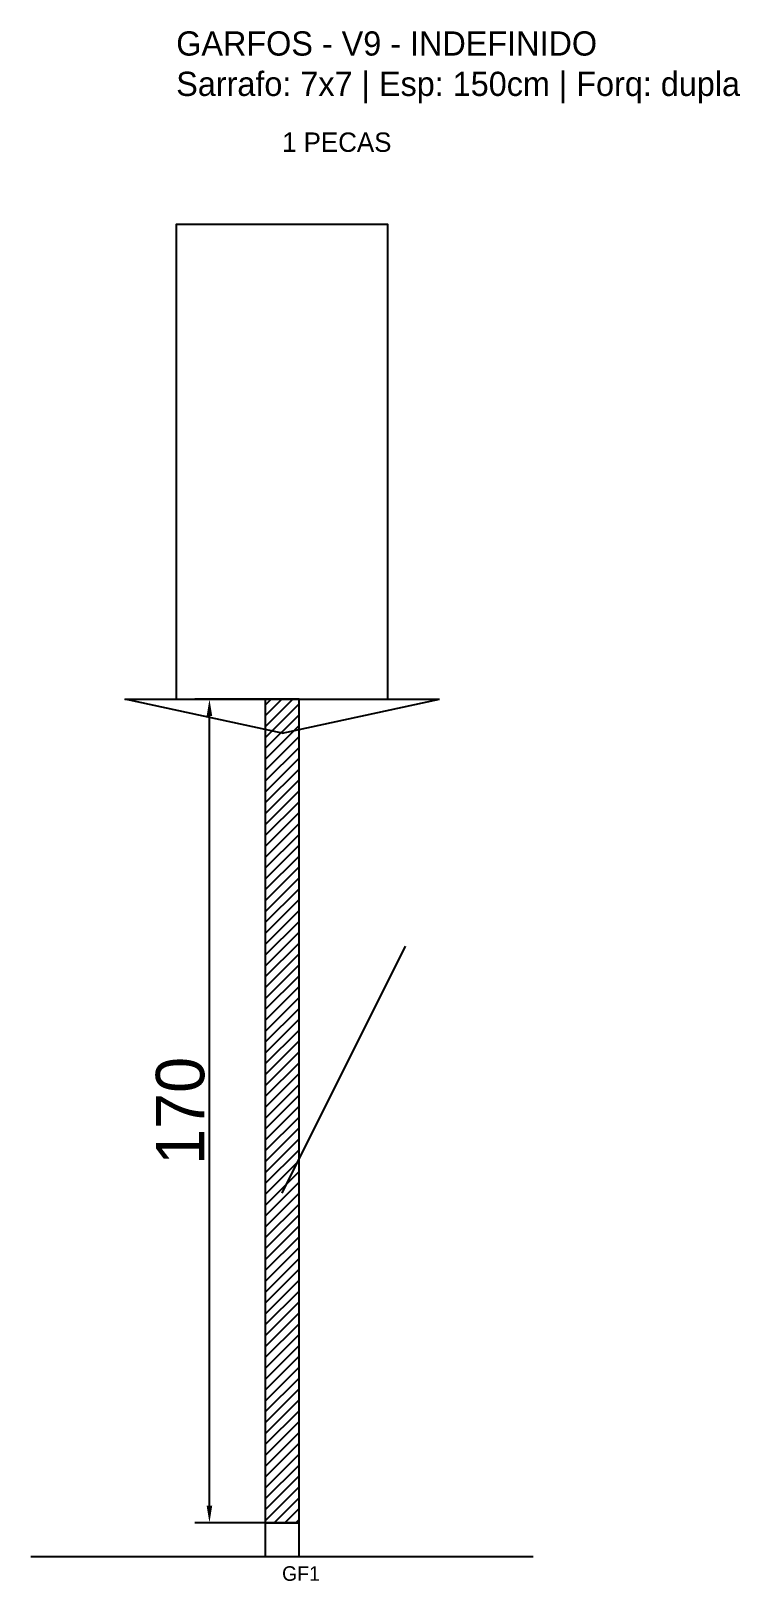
# Model space of a CAD drawing. Header units: metres. Extents: x -30 to 116, y -12 to 308.
import ezdxf

# ---------------------------------------------------------------- set-up
doc = ezdxf.new("R2010")
doc.units = ezdxf.units.M
for name, color, linetype in [('BARRA_ANCORAGEM', 1, 'Continuous'), ('COTA', 241, 'Continuous'), ('GARFOS OK', 3, 'Continuous'), ('NOME DA VIGA', 6, 'Continuous'), ('SARR_7x7', 40, 'Continuous'), ('VIGAS', 3, 'Continuous')]:
    doc.layers.add(name, color=color, linetype=linetype)
doc.dimstyles.new('EZ DXF', dxfattribs={"dimtxt": 10, "dimasz": 3.5, "dimexe": 3, "dimexo": 1.5, "dimgap": 1, "dimtad": 1, "dimdec": 1, "dimdsep": 46, "dimcen": 2.5, "dimazin": 3, "dimtfac": 1, "dimtmove": 0, "dimatfit": 3})

msp = doc.modelspace()

# ---------------------------------------------------------------- hatches: boundary and pattern name
at = {"layer": 'COTA'}
h = msp.add_hatch(dxfattribs=at)
h.set_pattern_fill('ANSI31', scale=0.5)
h.paths.add_polyline_path([(18.36, 0), (25.36, 0), (25.36, 170), (18.36, 170)])

# ---------------------------------------------------------------- linework, layer by layer
at = {"layer": 'BARRA_ANCORAGEM'}
msp.add_line((21.86, 68), (47.36, 119), dxfattribs=at)
at = {"layer": 'GARFOS OK'}
for p, q in [((21.86, 163), (-10.64, 170)), ((-10.64, 170), (54.36, 170)), ((21.86, 163), (54.36, 170))]:
    msp.add_line(p, q, dxfattribs=at)
at = {"layer": 'GARFOS OK', "linetype": 'CONTINUOUS'}
msp.add_line((-30, -7), (73.71, -7), dxfattribs=at)
at = {"layer": 'GARFOS OK'}
msp.add_lwpolyline([(18.36, 0), (25.36, 0), (25.36, 170), (18.36, 170), (18.36, 0)], dxfattribs=at)
at = {"layer": 'SARR_7x7'}
msp.add_lwpolyline([(18.36, -7), (25.36, -7), (25.36, 0), (18.36, 0), (18.36, -7)], dxfattribs=at)
at = {"layer": 'VIGAS'}
msp.add_lwpolyline([(0, 170), (43.71, 170), (43.71, 268), (0, 268), (0, 170)], dxfattribs=at)

# ---------------------------------------------------------------- texts
at = {"layer": 'NOME DA VIGA'}
for s, height, p in [('1 PECAS', 4, (21.86, 283)), ('GF1', 3, (21.86, -12))]:
    msp.add_text(s, height=height, dxfattribs=at).set_placement(p)
at = {"layer": 'NOME DA VIGA', "insert": (0, 293), "char_height": 5, "attachment_point": 7}
msp.add_mtext('GARFOS - V9 - INDEFINIDO\\PSarrafo: 7x7 | Esp: 150cm | Forq: dupla', dxfattribs=at)

# ---------------------------------------------------------------- dimensions: what is measured, and where the dimension line sits
at = {"layer": 'COTA'}
msp.add_linear_dim(base=(6.86, 0), p1=(21.86, 0), p2=(21.86, 170), angle=90, dimstyle='EZ DXF', dxfattribs=at).render()

doc.saveas('drawing.dxf')
